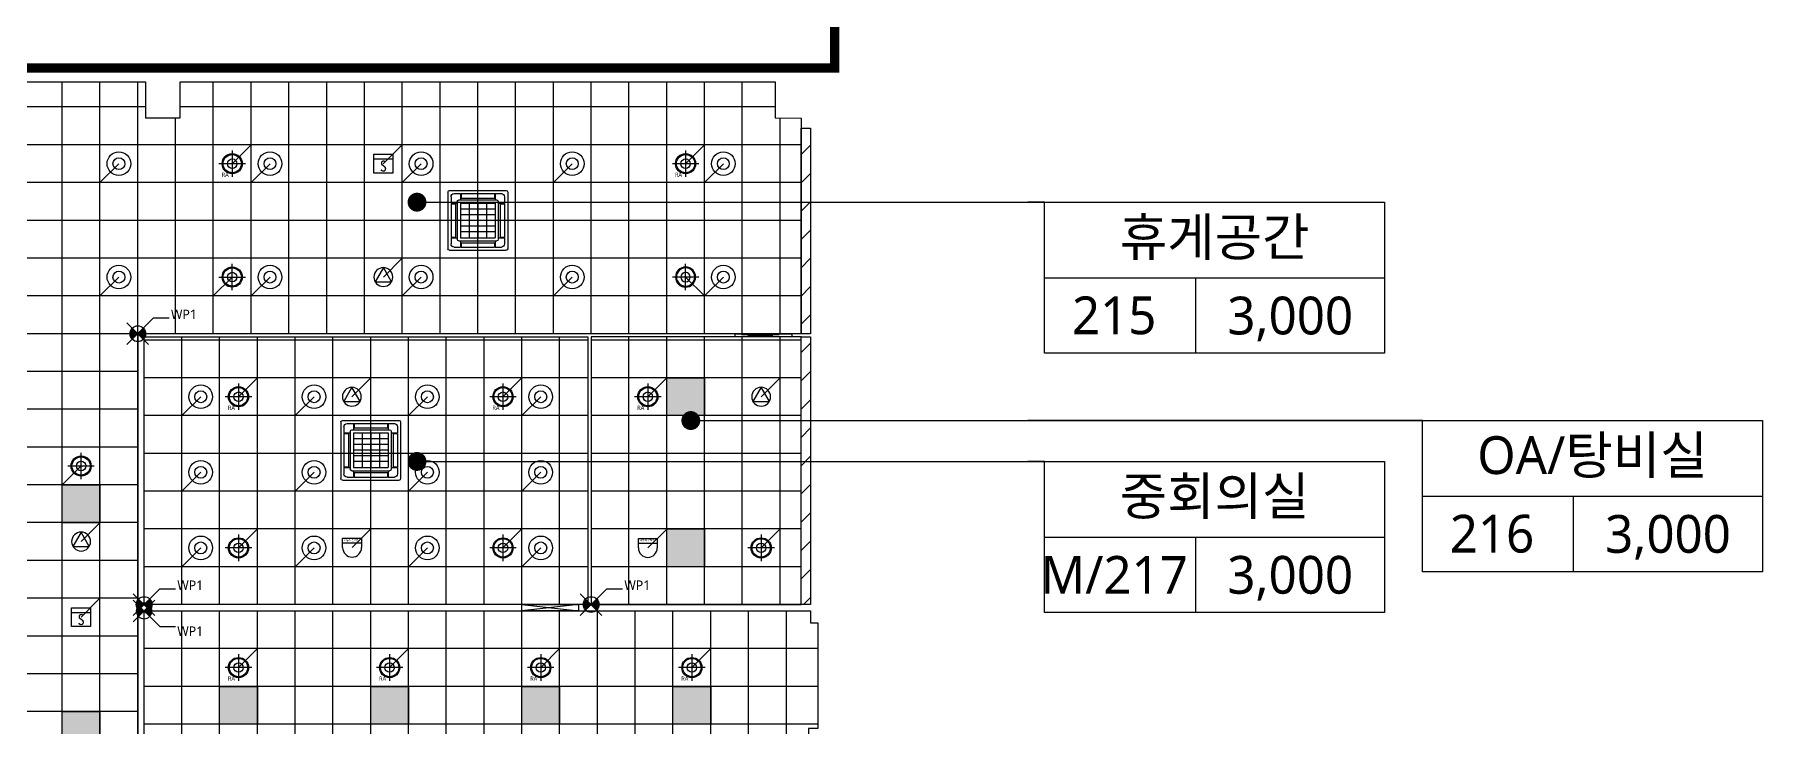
# Model space of a CAD drawing. Header units: millimetres. Extents: x 11242 to 497835, y 4200 to 105100.
# Drawn here: x 268661 to 296102, y 62965 to 73950 of the extents above; entities that cross this region are included whole.
import ezdxf
from ezdxf.enums import TextEntityAlignment as Align
from ezdxf.xclip import XClip

# ---------------------------------------------------------------- set-up
doc = ezdxf.new("R2010")
doc.units = ezdxf.units.MM
doc.header["$LTSCALE"] = 200
doc.header["$XCLIPFRAME"] = 0
doc.linetypes.add('CONTINOUS', pattern=[0])
doc.linetypes.add('PHANTOM', pattern=[2.5, 1.25, -0.25, 0.25, -0.25, 0.25, -0.25])
for name, color, linetype in [('# LIGHT - LED', 6, 'Continuous'), ('# 냉난방설비', 4, 'Continuous'), ('# 방송설비', 7, 'Continuous'), ('# 커텐박스', 1, 'CONTINOUS'), ('# 화재탐지설비', 7, 'Continuous'), ('# 환기(RA)', 2, 'Continuous'), ('# 환기(SA)', 3, 'Continuous'), ('CEIL-7', 7, 'Continuous'), ('CEIL-암면흡음텍스', 251, 'Continuous'), ('SECT', 2, 'Continuous'), ('sol254', 254, 'Continuous'), ('SYM', 6, 'Continuous'), ('SYM-LEAD', 6, 'Continuous'), ('SYMBOL', 2, 'Continuous'), ('TEXT-NOTE', 6, 'Continuous'), ('도어표현', 4, 'Continuous')]:
    doc.layers.add(name, color=color, linetype=linetype)
doc.layers.add('Defpoint', color=137, linetype='Continuous', plot=False)
doc.styles.add('$0$스타일1', font='malgun.ttf')
doc.styles.add('1', font='DotumChe.ttf')
doc.styles.get("Standard").update_dxf_attribs({"font": 'malgun.ttf'})
doc.styles.add('맑은고딕', font='malgun.ttf')
doc.styles.add('스타일1', font='malgun.ttf')
doc.linetypes.add('WIREMESH2', pattern='A,5,-0.25,["X",Standard,S=1,R=0,X=-0.32,Y=-0.5],-0.25', length=5.5)
doc.dimstyles.new('DIM-QD 1', dxfattribs={"dimtxt": 3, "dimasz": 1.5, "dimexe": 1, "dimexo": 0, "dimgap": 1, "dimtad": 1, "dimdec": 3, "dimdsep": 46, "dimlunit": 6, "dimtxsty": '$0$스타일1', "dimblk1": 'ARCHTICK', "dimblk2": 'ARCHTICK', "dimsah": 1, "dimcen": 0, "dimclrd": 256, "dimclre": 256, "dimclrt": 3, "dimazin": 2, "dimtfac": 1, "dimtdec": 3, "dimtix": 1, "dimtmove": 2, "dimatfit": 3, "dimldrblk": 'ARCHTICK', "dimfxl": 1, "dimtolj": 1, "dimtzin": 0, "dimarcsym": 0})

# ---------------------------------------------------------------- blocks, each defined once
blk = doc.blocks.new('C24')
at = {"layer": '# LIGHT - LED', "linetype": 'Continuous'}
for radius in [125, 63]:
    blk.add_circle((-200, -200), radius, dxfattribs=at)
at = {"layer": 'Defpoint'}
blk.add_line((0, 0), (-200, -200), dxfattribs=at)
blk = doc.blocks.new('zw$F231')
at = {"layer": 'sol254'}
blk.add_hatch(color=256, dxfattribs=at).paths.add_polyline_path([(-300, 300), (-300, -300), (300, -300), (300, 300)])
at = {"layer": '# LIGHT - LED'}
blk.add_lwpolyline([(-300, 300), (300, 300), (300, -300), (-300, -300)], close=True, dxfattribs=at)
blk = doc.blocks.new('조명설비')
at = {"layer": '# LIGHT - LED', "xscale": 1.5, "yscale": 1.5, "zscale": 1.5, "rotation": 180}
for p in [(269700, -47200), (272100, -47200), (274500, -47200), (276900, -47200), (279300, -47200), (269700, -49000), (272100, -49000), (274500, -49000), (276900, -49000), (279300, -49000), (271000, -50900), (272800, -50900), (274600, -50900), (276400, -50900), (271000, -52100), (272800, -52100), (274600, -52100), (276400, -52100), (271000, -53300), (272800, -53300), (274600, -53300), (276400, -53300)]:
    blk.add_blockref('C24', p, dxfattribs=at)
at = {"layer": '# LIGHT - LED'}
for p in [(279000, -50600), (269400, -52300), (279000, -53000), (271900, -55500), (274300, -55500), (276700, -55500), (279100, -55500), (269400, -55900)]:
    blk.add_blockref('zw$F231', p, dxfattribs=at)
blk = doc.blocks.new('FF1')
at = {"layer": '# 화재탐지설비'}
blk.add_line((-1.5, 0.75), (1.5, 0.75), dxfattribs=at)
blk.add_lwpolyline([(-1.5, 0), (-1.5, 1.5), (1.5, 1.5), (1.5, 0)], dxfattribs=at)
blk.add_arc((0, 0), 1.5, 180, 0, dxfattribs=at)
at = {"layer": 'Defpoint'}
blk.add_line((3, 3), (0, 0), dxfattribs=at)
at = {"layer": 'Defpoint', "insert": (-1.31, 1.35), "char_height": 0.3, "attachment_point": 1, "style": '맑은고딕'}
blk.add_mtext_dynamic_manual_height_columns('차동식 감지기', width=2.6761, gutter_width=12.5, heights=[0], dxfattribs=at)
blk = doc.blocks.new('FF3')
at = {"layer": '# 화재탐지설비'}
blk.add_line((-1.5, 0.75), (1.5, 0.75), dxfattribs=at)
blk.add_lwpolyline([(-1.5, 1.5), (1.5, 1.5), (1.5, -1.5), (-1.5, -1.5), (-1.5, 1.5)], dxfattribs=at)
at = {"layer": 'Defpoint'}
blk.add_line((3, 3), (0, 0), dxfattribs=at)
at = {"layer": 'SYMBOL', "color": 1, "style": '1'}
blk.add_text('S', height=1.75, dxfattribs=at).set_placement((0, -0.375), align=Align.MIDDLE)
blk = doc.blocks.new('자동화재탐지설비')
at = {"layer": '# 화재탐지설비', "xscale": 100, "yscale": 100, "zscale": 100}
for name, p in [('FF3', (274033, -47067)), ('FF1', (273537, -53163)), ('FF1', (278233, -53167)), ('FF3', (269233, -54267))]:
    blk.add_blockref(name, p, dxfattribs=at)
blk = doc.blocks.new('A$C1A5F2745')
at = {"color": 0}
for p, q in [((0, 925), (0, 25)), ((925, 950), (25, 950)), ((50, 850), (50, 750)), ((200, 900), (100, 900)), ((200, 900), (200, 800)), ((740, 900), (210, 900)), ((210, 900), (210, 830)), ((740, 830), (210, 830)), ((740, 900), (740, 830)), ((750, 900), (750, 800)), ((850, 900), (750, 900)), ((900, 850), (900, 750)), ((950, 925), (950, 25)), ((150, 750), (50, 750)), ((50, 740), (50, 210)), ((120, 740), (50, 740)), ((120, 740), (120, 210)), ((150, 775), (150, 175)), ((775, 800), (175, 800)), ((750, 750), (200, 750)), ((200, 750), (200, 200)), ((200, 655), (750, 655)), ((200, 565), (750, 565)), ((337, 750), (337, 200)), ((475, 750), (475, 200)), ((612, 750), (612, 200)), ((750, 750), (750, 200)), ((800, 775), (800, 175)), ((900, 750), (800, 750)), ((830, 740), (830, 210)), ((900, 740), (830, 740)), ((900, 740), (900, 210)), ((200, 475), (750, 475)), ((200, 385), (750, 385)), ((200, 295), (750, 295)), ((120, 210), (50, 210)), ((150, 200), (50, 200)), ((50, 200), (50, 100)), ((200, 50), (100, 50)), ((775, 150), (175, 150)), ((750, 200), (200, 200)), ((200, 150), (200, 50)), ((740, 120), (210, 120)), ((210, 120), (210, 50)), ((740, 50), (210, 50)), ((740, 120), (740, 50)), ((750, 150), (750, 50)), ((850, 50), (750, 50)), ((900, 200), (800, 200)), ((900, 210), (830, 210)), ((900, 200), (900, 100)), ((925, 0), (25, 0))]:
    blk.add_line(p, q, dxfattribs=at)
for centre, radius, start, end in [((25, 925), 25, 90, 180), ((100, 850), 50, 90, 180), ((850, 850), 50, 0, 90), ((925, 925), 25, 0, 90), ((175, 775), 25, 90, 180), ((775, 775), 25, 0, 90), ((25, 25), 25, 180, 270), ((100, 100), 50, 180, 270), ((175, 175), 25, 180, 270), ((775, 175), 25, 270, 0), ((850, 100), 50, 270, 0), ((925, 25), 25, 270, 0)]:
    blk.add_arc(centre, radius, start, end, dxfattribs=at)
blk = doc.blocks.new('냉난방설비')
at = {"layer": '# 냉난방설비', "color": 8, "xscale": -1}
for p in [(276175, -48275), (274475, -51925)]:
    blk.add_blockref('A$C1A5F2745', p, dxfattribs=at)
blk = doc.blocks.new('SA')
at = {"color": 1}
for p, q in [((210, 420), (210, 0)), ((420, 210), (0, 210))]:
    blk.add_line(p, q, dxfattribs=at)
at = {"color": 0}
for radius in [160, 145, 75]:
    blk.add_circle((210, 210), radius, dxfattribs=at)
at = {"layer": 'Defpoint'}
blk.add_line((210, 210), (510, 510), dxfattribs=at)
blk = doc.blocks.new('RA')
at = {"color": 1}
for p, q in [((210, 420), (210, 0)), ((420, 210), (0, 210))]:
    blk.add_line(p, q, dxfattribs=at)
at = {"color": 0}
for radius in [160, 145, 75]:
    blk.add_circle((210, 210), radius, dxfattribs=at)
at = {"layer": 'Defpoint'}
blk.add_line((210, 210), (510, 510), dxfattribs=at)
at = {"layer": 'Defpoint', "insert": (154, 68), "char_height": 67.2, "attachment_point": 3, "style": '맑은고딕'}
blk.add_mtext_dynamic_manual_height_columns('RA', width=241.16, gutter_width=16.8, heights=[0], dxfattribs=at)
blk = doc.blocks.new('환기설비')
at = {"layer": '# 환기(RA)'}
for p in [(271590, -47110), (278790, -47110), (271690, -50810), (275890, -50810), (278190, -50810), (271690, -55110), (274090, -55110), (276490, -55110), (278890, -55110)]:
    blk.add_blockref('RA', p, dxfattribs=at)
at = {"layer": '# 환기(SA)', "rotation": 180}
for p in [(272010, -48490), (269610, -51490)]:
    blk.add_blockref('SA', p, dxfattribs=at)
at = {"layer": '# 환기(SA)', "xscale": -1, "rotation": 180}
blk.add_blockref('SA', (278790, -48490), dxfattribs=at)
at = {"layer": '# 환기(SA)'}
for p in [(271690, -53210), (275890, -53210), (279990, -53210)]:
    blk.add_blockref('SA', p, dxfattribs=at)
blk = doc.blocks.new('TT22')
at = {"layer": '# 방송설비'}
blk.add_lwpolyline([(65, -38), (-65, -38), (0, 75), (65, -38)], close=True, dxfattribs=at)
blk.add_circle((0, 0), 75, dxfattribs=at)
at = {"layer": 'Defpoint'}
blk.add_line((-150, 150), (0, 0), dxfattribs=at)
blk = doc.blocks.new('A$Caf2ad70f')
at = {"layer": 'SYM', "xscale": -2, "yscale": 2, "zscale": 2}
for p in [(274200, -48700), (273700, -50600), (280200, -50600), (269400, -52900)]:
    blk.add_blockref('TT22', p, dxfattribs=at)
blk = doc.blocks.new('C-6x6_1f')
for p, q in [((-56347, -303023), (-56347, -292223)), ((-49147, -292223), (-56347, -292223)), ((-55747, -303023), (-55747, -292223)), ((-55147, -303023), (-55147, -292223)), ((-54547, -303023), (-54547, -292223)), ((-53947, -303023), (-53947, -292223)), ((-53347, -303023), (-53347, -292223)), ((-52747, -303023), (-52747, -292223)), ((-52147, -303023), (-52147, -292223)), ((-51547, -303023), (-51547, -292223)), ((-50947, -303023), (-50947, -292223)), ((-50347, -303023), (-50347, -292223)), ((-49747, -303023), (-49747, -292223)), ((-49147, -303023), (-49147, -292223)), ((-41947, -292223), (-49147, -292223)), ((-48547, -303023), (-48547, -292223)), ((-47947, -303023), (-47947, -292223)), ((-47347, -303023), (-47347, -292223)), ((-46747, -303023), (-46747, -292223)), ((-46147, -303023), (-46147, -292223)), ((-45547, -303023), (-45547, -292223)), ((-44947, -303023), (-44947, -292223)), ((-44347, -303023), (-44347, -292223)), ((-43747, -303023), (-43747, -292223)), ((-43147, -303023), (-43147, -292223)), ((-42547, -303023), (-42547, -292223)), ((-41947, -303023), (-41947, -292223)), ((-34747, -292223), (-41947, -292223)), ((-41947, -303023), (-41947, -292223)), ((-41347, -303023), (-41347, -292223)), ((-40747, -303023), (-40747, -292223)), ((-40147, -303023), (-40147, -292223)), ((-39547, -303023), (-39547, -292223)), ((-38947, -303023), (-38947, -292223)), ((-38347, -303023), (-38347, -292223)), ((-37747, -303023), (-37747, -292223)), ((-37147, -303023), (-37147, -292223)), ((-36547, -303023), (-36547, -292223)), ((-35947, -303023), (-35947, -292223)), ((-35347, -303023), (-35347, -292223)), ((-27547, -292223), (-34747, -292223)), ((-34747, -303023), (-34747, -292223)), ((-34147, -303023), (-34147, -292223)), ((-33547, -303023), (-33547, -292223)), ((-32947, -303023), (-32947, -292223)), ((-32347, -303023), (-32347, -292223)), ((-31747, -303023), (-31747, -292223)), ((-31147, -303023), (-31147, -292223)), ((-30547, -303023), (-30547, -292223)), ((-29947, -303023), (-29947, -292223)), ((-29347, -303023), (-29347, -292223)), ((-28747, -303023), (-28747, -292223)), ((-28147, -303023), (-28147, -292223)), ((-27547, -303023), (-27547, -292223)), ((-49147, -292823), (-56347, -292823)), ((-41947, -292823), (-49147, -292823)), ((-34747, -292823), (-41947, -292823)), ((-27547, -292823), (-34747, -292823)), ((-49147, -293423), (-56347, -293423)), ((-41947, -293423), (-49147, -293423)), ((-34747, -293423), (-41947, -293423)), ((-27547, -293423), (-34747, -293423)), ((-49147, -294023), (-56347, -294023)), ((-41947, -294023), (-49147, -294023)), ((-34747, -294023), (-41947, -294023)), ((-27547, -294023), (-34747, -294023)), ((-49147, -294623), (-56347, -294623)), ((-41947, -294623), (-49147, -294623)), ((-34747, -294623), (-41947, -294623)), ((-27547, -294623), (-34747, -294623)), ((-49147, -295223), (-56347, -295223)), ((-41947, -295223), (-49147, -295223)), ((-34747, -295223), (-41947, -295223)), ((-27547, -295223), (-34747, -295223)), ((-49147, -295823), (-56347, -295823)), ((-41947, -295823), (-49147, -295823)), ((-34747, -295823), (-41947, -295823)), ((-27547, -295823), (-34747, -295823)), ((-49147, -296423), (-56347, -296423)), ((-41947, -296423), (-49147, -296423)), ((-34747, -296423), (-41947, -296423)), ((-27547, -296423), (-34747, -296423)), ((-49147, -297023), (-56347, -297023)), ((-41947, -297023), (-49147, -297023)), ((-34747, -297023), (-41947, -297023)), ((-27547, -297023), (-34747, -297023)), ((-49147, -297623), (-56347, -297623)), ((-41947, -297623), (-49147, -297623)), ((-34747, -297623), (-41947, -297623)), ((-27547, -297623), (-34747, -297623)), ((-49147, -298223), (-56347, -298223)), ((-41947, -298223), (-49147, -298223)), ((-34747, -298223), (-41947, -298223)), ((-27547, -298223), (-34747, -298223)), ((-49147, -298823), (-56347, -298823)), ((-41947, -298823), (-49147, -298823)), ((-34747, -298823), (-41947, -298823)), ((-27547, -298823), (-34747, -298823)), ((-49147, -299423), (-56347, -299423)), ((-41947, -299423), (-49147, -299423)), ((-34747, -299423), (-41947, -299423)), ((-27547, -299423), (-34747, -299423)), ((-49147, -300023), (-56347, -300023)), ((-41947, -300023), (-49147, -300023)), ((-34747, -300023), (-41947, -300023)), ((-27547, -300023), (-34747, -300023)), ((-49147, -300623), (-56347, -300623)), ((-41947, -300623), (-49147, -300623)), ((-34747, -300623), (-41947, -300623)), ((-27547, -300623), (-34747, -300623)), ((-49147, -301223), (-56347, -301223)), ((-41947, -301223), (-49147, -301223)), ((-34747, -301223), (-41947, -301223)), ((-27547, -301223), (-34747, -301223)), ((-49147, -301823), (-56347, -301823)), ((-41947, -301823), (-49147, -301823)), ((-34747, -301823), (-41947, -301823)), ((-27547, -301823), (-34747, -301823)), ((-49147, -302423), (-56347, -302423)), ((-41947, -302423), (-49147, -302423)), ((-34747, -302423), (-41947, -302423)), ((-27547, -302423), (-34747, -302423)), ((-49147, -303023), (-56347, -303023)), ((-56347, -324623), (-56347, -303023)), ((-49147, -303023), (-56347, -303023)), ((-55747, -324623), (-55747, -303023)), ((-55147, -324623), (-55147, -303023)), ((-54547, -324623), (-54547, -303023)), ((-53947, -324623), (-53947, -303023)), ((-53347, -324623), (-53347, -303023)), ((-52747, -324623), (-52747, -303023)), ((-52147, -324623), (-52147, -303023)), ((-51547, -324623), (-51547, -303023)), ((-50947, -324623), (-50947, -303023)), ((-50347, -324623), (-50347, -303023)), ((-49747, -324623), (-49747, -303023)), ((-49147, -324623), (-49147, -303023)), ((-41947, -303023), (-49147, -303023)), ((-41947, -303023), (-49147, -303023)), ((-48547, -324623), (-48547, -303023)), ((-47947, -324623), (-47947, -303023)), ((-47347, -324623), (-47347, -303023)), ((-46747, -324623), (-46747, -303023)), ((-46147, -324623), (-46147, -303023)), ((-45547, -324623), (-45547, -303023)), ((-44947, -324623), (-44947, -303023)), ((-44347, -324623), (-44347, -303023)), ((-43747, -324623), (-43747, -303023)), ((-43147, -324623), (-43147, -303023)), ((-42547, -324623), (-42547, -303023)), ((-41947, -324623), (-41947, -303023)), ((-34747, -303023), (-41947, -303023)), ((-34747, -303023), (-41947, -303023)), ((-41947, -324623), (-41947, -303023)), ((-41347, -324623), (-41347, -303023)), ((-40747, -324623), (-40747, -303023)), ((-40147, -324623), (-40147, -303023)), ((-39547, -324623), (-39547, -303023)), ((-38947, -324623), (-38947, -303023)), ((-38347, -324623), (-38347, -303023)), ((-37747, -324623), (-37747, -303023)), ((-37147, -324623), (-37147, -303023)), ((-36547, -324623), (-36547, -303023)), ((-35947, -324623), (-35947, -303023)), ((-35347, -324623), (-35347, -303023)), ((-34747, -324623), (-34747, -303023)), ((-27547, -303023), (-34747, -303023)), ((-27547, -303023), (-34747, -303023)), ((-34147, -324623), (-34147, -303023)), ((-33547, -324623), (-33547, -303023)), ((-32947, -324623), (-32947, -303023)), ((-32347, -324623), (-32347, -303023)), ((-31747, -324623), (-31747, -303023)), ((-31147, -324623), (-31147, -303023)), ((-30547, -324623), (-30547, -303023)), ((-29947, -324623), (-29947, -303023)), ((-29347, -324623), (-29347, -303023)), ((-28747, -324623), (-28747, -303023)), ((-28147, -324623), (-28147, -303023)), ((-27547, -324623), (-27547, -303023)), ((-49147, -303623), (-56347, -303623)), ((-41947, -303623), (-49147, -303623)), ((-34747, -303623), (-41947, -303623)), ((-27547, -303623), (-34747, -303623)), ((-49147, -304223), (-56347, -304223)), ((-41947, -304223), (-49147, -304223)), ((-34747, -304223), (-41947, -304223)), ((-27547, -304223), (-34747, -304223)), ((-49147, -304823), (-56347, -304823)), ((-41947, -304823), (-49147, -304823)), ((-34747, -304823), (-41947, -304823)), ((-27547, -304823), (-34747, -304823)), ((-49147, -305423), (-56347, -305423)), ((-41947, -305423), (-49147, -305423)), ((-34747, -305423), (-41947, -305423)), ((-27547, -305423), (-34747, -305423)), ((-49147, -306023), (-56347, -306023)), ((-41947, -306023), (-49147, -306023)), ((-34747, -306023), (-41947, -306023)), ((-27547, -306023), (-34747, -306023)), ((-49147, -306623), (-56347, -306623)), ((-41947, -306623), (-49147, -306623)), ((-34747, -306623), (-41947, -306623)), ((-27547, -306623), (-34747, -306623)), ((-49147, -307223), (-56347, -307223)), ((-41947, -307223), (-49147, -307223)), ((-34747, -307223), (-41947, -307223)), ((-27547, -307223), (-34747, -307223)), ((-49147, -307823), (-56347, -307823)), ((-41947, -307823), (-49147, -307823)), ((-34747, -307823), (-41947, -307823)), ((-27547, -307823), (-34747, -307823)), ((-49147, -308423), (-56347, -308423)), ((-41947, -308423), (-49147, -308423)), ((-34747, -308423), (-41947, -308423)), ((-27547, -308423), (-34747, -308423)), ((-49147, -309023), (-56347, -309023)), ((-41947, -309023), (-49147, -309023)), ((-34747, -309023), (-41947, -309023)), ((-27547, -309023), (-34747, -309023)), ((-49147, -309623), (-56347, -309623)), ((-41947, -309623), (-49147, -309623)), ((-34747, -309623), (-41947, -309623)), ((-27547, -309623), (-34747, -309623)), ((-49147, -310223), (-56347, -310223)), ((-41947, -310223), (-49147, -310223)), ((-34747, -310223), (-41947, -310223)), ((-27547, -310223), (-34747, -310223)), ((-49147, -310823), (-56347, -310823)), ((-41947, -310823), (-49147, -310823)), ((-34747, -310823), (-41947, -310823)), ((-27547, -310823), (-34747, -310823)), ((-49147, -311423), (-56347, -311423)), ((-41947, -311423), (-49147, -311423)), ((-34747, -311423), (-41947, -311423)), ((-27547, -311423), (-34747, -311423)), ((-49147, -312023), (-56347, -312023)), ((-41947, -312023), (-49147, -312023)), ((-34747, -312023), (-41947, -312023)), ((-27547, -312023), (-34747, -312023)), ((-49147, -312623), (-56347, -312623)), ((-41947, -312623), (-49147, -312623)), ((-34747, -312623), (-41947, -312623)), ((-27547, -312623), (-34747, -312623)), ((-49147, -313223), (-56347, -313223)), ((-41947, -313223), (-49147, -313223)), ((-34747, -313223), (-41947, -313223)), ((-27547, -313223), (-34747, -313223)), ((-49147, -313823), (-56347, -313823)), ((-41947, -313823), (-49147, -313823)), ((-34747, -313823), (-41947, -313823)), ((-27547, -313823), (-34747, -313823)), ((-49147, -314423), (-56347, -314423)), ((-41947, -314423), (-49147, -314423)), ((-34747, -314423), (-41947, -314423)), ((-27547, -314423), (-34747, -314423)), ((-49147, -315023), (-56347, -315023)), ((-41947, -315023), (-49147, -315023)), ((-34747, -315023), (-41947, -315023)), ((-27547, -315023), (-34747, -315023)), ((-49147, -315623), (-56347, -315623)), ((-41947, -315623), (-49147, -315623)), ((-34747, -315623), (-41947, -315623)), ((-27547, -315623), (-34747, -315623)), ((-49147, -316223), (-56347, -316223)), ((-41947, -316223), (-49147, -316223)), ((-34747, -316223), (-41947, -316223)), ((-27547, -316223), (-34747, -316223)), ((-49147, -316823), (-56347, -316823)), ((-41947, -316823), (-49147, -316823)), ((-34747, -316823), (-41947, -316823)), ((-27547, -316823), (-34747, -316823)), ((-49147, -317423), (-56347, -317423)), ((-41947, -317423), (-49147, -317423)), ((-34747, -317423), (-41947, -317423)), ((-27547, -317423), (-34747, -317423)), ((-49147, -318023), (-56347, -318023)), ((-41947, -318023), (-49147, -318023)), ((-34747, -318023), (-41947, -318023)), ((-27547, -318023), (-34747, -318023)), ((-49147, -318623), (-56347, -318623)), ((-41947, -318623), (-49147, -318623)), ((-34747, -318623), (-41947, -318623)), ((-27547, -318623), (-34747, -318623)), ((-49147, -319223), (-56347, -319223)), ((-41947, -319223), (-49147, -319223)), ((-34747, -319223), (-41947, -319223)), ((-27547, -319223), (-34747, -319223)), ((-49147, -319823), (-56347, -319823)), ((-41947, -319823), (-49147, -319823)), ((-34747, -319823), (-41947, -319823)), ((-27547, -319823), (-34747, -319823)), ((-49147, -320423), (-56347, -320423)), ((-41947, -320423), (-49147, -320423)), ((-34747, -320423), (-41947, -320423)), ((-27547, -320423), (-34747, -320423)), ((-49147, -321023), (-56347, -321023)), ((-41947, -321023), (-49147, -321023)), ((-34747, -321023), (-41947, -321023)), ((-27547, -321023), (-34747, -321023)), ((-49147, -321623), (-56347, -321623)), ((-41947, -321623), (-49147, -321623)), ((-34747, -321623), (-41947, -321623)), ((-27547, -321623), (-34747, -321623)), ((-49147, -322223), (-56347, -322223)), ((-41947, -322223), (-49147, -322223)), ((-34747, -322223), (-41947, -322223)), ((-27547, -322223), (-34747, -322223)), ((-49147, -322823), (-56347, -322823)), ((-41947, -322823), (-49147, -322823)), ((-34747, -322823), (-41947, -322823)), ((-27547, -322823), (-34747, -322823)), ((-49147, -323423), (-56347, -323423)), ((-41947, -323423), (-49147, -323423)), ((-34747, -323423), (-41947, -323423)), ((-27547, -323423), (-34747, -323423)), ((-49147, -324023), (-56347, -324023)), ((-41947, -324023), (-49147, -324023)), ((-34747, -324023), (-41947, -324023)), ((-27547, -324023), (-34747, -324023)), ((-49147, -324623), (-56347, -324623)), ((-41947, -324623), (-49147, -324623)), ((-34747, -324623), (-41947, -324623)), ((-27547, -324623), (-34747, -324623))]:
    blk.add_line(p, q)
blk = doc.blocks.new('WP21')
at = {"layer": 'SYM'}
h = blk.add_hatch(color=6, dxfattribs=at)
edge = h.paths.add_edge_path()
edge.add_ellipse((0, 0), major_axis=(0, 2.5), ratio=1, start_angle=405, end_angle=495)
edge.add_line((-1.77, -1.77), (0, 0))
edge.add_line((0, 0), (-1.77, 1.77))
edge = h.paths.add_edge_path()
edge.add_ellipse((0, 0), major_axis=(0, 2.5), ratio=1, start_angle=225, end_angle=315)
edge.add_line((1.77, 1.77), (0, 0))
edge.add_line((0, 0), (1.77, -1.77))
at = {"layer": 'SYM', "color": 6}
for p, q in [((-3.44, -3.44), (5, 5)), ((-3.44, 3.44), (3.44, -3.44)), ((5, 5), (10, 5))]:
    blk.add_line(p, q, dxfattribs=at)
blk.add_ellipse((0, 0), major_axis=(0, 2.5), ratio=1, start_param=5.497787, end_param=11.780972, dxfattribs=at)
at = {"layer": 'SYM', "color": 3, "linetype": 'WIREMESH2', "style": '스타일1'}
blk.add_attdef('WP', text='', height=3, dxfattribs=at).set_placement((10.55, 5), align=Align.MIDDLE_LEFT)
blk = doc.blocks.new('_ARCHTICK')
at = {"color": 0, "linetype": 'ByBlock', "const_width": 0.15}
blk.add_lwpolyline([(-0.5, -0.5), (0.5, 0.5)], dxfattribs=at)
blk = doc.blocks.new('room')
at = {"layer": 'TEXT-NOTE'}
for p, q in [((0, 0), (0, 12)), ((0, 12), (27, 12)), ((27, 12), (27, 0)), ((0, 6), (27, 6)), ((12, 0), (12, 6)), ((27, 0), (0, 0))]:
    blk.add_line(p, q, dxfattribs=at)
at = {"layer": 'TEXT-NOTE', "color": 3, "style": '스타일1'}
for tag, p in [('실명', (13.5, 9.28)), ('101', (5.53, 3.02)), ('2400', (19.5, 3))]:
    blk.add_attdef(tag, text='', height=3, dxfattribs=at).set_placement(p, align=Align.MIDDLE)

msp = doc.modelspace()

# ---------------------------------------------------------------- linework, layer by layer
at = {"layer": 'SECT', "linetype": 'PHANTOM'}
msp.add_lwpolyline([(281368.8, 73418.5, 150, 150, 0), (259212.6, 73418.5, 150, 150, 0), (259212.6, 72618.9, 150, 150, 0), (244643.8, 72618.9, 150, 150, 0), (244643.8, 86218.9, 150, 150, 0), (281368.8, 86218.9, 150, 150, 0)], format="xyseb", close=True, dxfattribs=at)
at = {"layer": '도어표현'}
for p, q in [((280685, 69200), (279785, 69150)), ((279785, 69200), (280685, 69150)), ((277301.9, 64900), (276401.9, 64800)), ((276401.9, 64900), (277301.9, 64800))]:
    msp.add_line(p, q, dxfattribs=at)
for points in [[(279785, 69200), (280685, 69200), (280685, 69150), (279785, 69150)], [(276401.9, 64900), (277301.9, 64900), (277301.9, 64800), (276401.9, 64800)]]:
    msp.add_lwpolyline(points, close=True, dxfattribs=at)

# ---------------------------------------------------------------- next in the draw order: block references
msp.add_blockref('조명설비', (0, 118800))

# ---------------------------------------------------------------- next in the draw order: hatches: boundary and pattern name
at = {"layer": '# 커텐박스'}
h = msp.add_hatch(dxfattribs=at)
h.set_pattern_fill('ANSI31', color=9, scale=100)
h.paths.add_polyline_path([(280985, 72465), (280835, 72465), (280835, 69200), (280985, 69200)])
h = msp.add_hatch(dxfattribs=at)
h.set_pattern_fill('ANSI31', color=9, scale=100)
h.paths.add_polyline_path([(280985, 69150), (280835, 69150), (280835, 64900), (280985, 64900)])

# ---------------------------------------------------------------- next in the draw order: linework, layer by layer
for points in [[(280835, 72465), (280985, 72465), (280985, 69200), (280835, 69200)], [(280835, 69150), (280985, 69150), (280985, 64900), (280835, 64900)]]:
    msp.add_lwpolyline(points, close=True, dxfattribs=at)
msp.add_lwpolyline([(280950, 56177.5), (280425, 56177.5), (280425, 55625), (280950, 55625), (280950, 49425), (270400, 49425), (270400, 64800), (280985, 64800), (280985, 64610), (281100, 64610), (281100, 62930), (280950, 62930), (280950, 56177.5)])
at = {"layer": 'CEIL-7'}
msp.add_lwpolyline([(268200.4, 73200.2), (270425, 73200), (270425, 72625.3), (270975, 72625.3), (270975, 73200), (280425, 73200), (280425, 72625.4), (280835, 72625.1), (280835, 72465.3), (280835, 72465.3), (280835, 69200.3), (270300, 69200.3), (270300, 45875.3)], dxfattribs=at)
for points in [[(270400, 69150), (277450, 69150), (277450, 64900), (270400, 64900)], [(277500, 64900), (280835, 64900), (280835, 69150), (277500, 69150)]]:
    msp.add_lwpolyline(points, close=True, dxfattribs=at)

# ---------------------------------------------------------------- next in the draw order: block references
for name, p in [('환기설비', (0, 118800)), ('자동화재탐지설비', (166.7, 118966.7)), ('A$Caf2ad70f', (0, 118800)), ('냉난방설비', (0, 118800))]:
    msp.add_blockref(name, p)
at = {"layer": 'CEIL-암면흡음텍스'}
ref = msp.add_blockref('C-6x6_1f', (312847, 365623.4), dxfattribs=at)
XClip(ref).set_block_clipping_path([(-44646.9790898738, -322658.1999318774), (-44646.9790898737, -305548.1999180664), (-47046.9790898737, -305548.1999180664), (-47046.9790898736, -305973.1999180662), (-48296.9790898722, -305973.1999180663), (-48296.9790898722, -303548.1999180664), (-45296.9790898737, -303548.1999180664), (-45296.9790898737, -304048.1999180681), (-44646.9790898737, -304048.1999180681), (-44646.5353875862, -292423.1999679231), (-42421.9790898737, -292423.4499304554), (-42421.9790898737, -292998.1999180662), (-41871.9790898737, -292998.1999180662), (-41871.9790898737, -292423.4499304554), (-32421.9790898737, -292423.4499304554), (-32421.9790898733, -292998.0749242609), (-32011.9790898744, -292998.3249118712), (-32011.9790898735, -293158.199893286), (-32011.9790898735, -296423.1999180665), (-42546.9791048045, -296423.1999180665), (-42546.9790898735, -319748.1999180674), (-31896.9790559213, -319748.1999180657), (-31896.9790397005, -322448.1999180666), (-32421.9790898735, -322448.1999180666), (-32421.9790898735, -322658.1999318774), (-35648.1669723085, -322658.1999318774), (-35648.1669723085, -322808.4499304545), (-39645.7912074402, -322808.4499304545), (-39645.7912074402, -322658.1999318774), (-41871.9790898737, -322658.1999318774), (-41871.9790898737, -322448.1999180666), (-42421.9790898737, -322448.1999180666), (-42421.9790898737, -322658.1999318774)])
ref = msp.add_blockref('C-6x6_1f', (306347, 361923.4), dxfattribs=at)
XClip(ref).set_block_clipping_path([(-35946.9791048046, -297023.4499304556), (-28896.9791048045, -292773.4499304554)])
ref = msp.add_blockref('C-6x6_1f', (314047, 361923.4), dxfattribs=at)
XClip(ref).set_block_clipping_path([(-36546.9791048045, -297023.4499304556), (-33211.9791048039, -292773.4499304554)])
ref = msp.add_blockref('C-6x6_1f', (310547, 357023.4), dxfattribs=at)
XClip(ref).set_block_clipping_path([(-29596.980351819, -300845.949930455), (-30121.9803949631, -300845.949930455), (-30121.9803949631, -301398.449930455), (-29596.980351819, -301398.449930455), (-29596.980351819, -307598.449930455), (-40146.9803949629, -307598.449930455), (-40146.980394963, -292223.4499304555), (-29561.9803518183, -292223.449960526), (-29561.9803021366, -292413.4499605259), (-29446.9803518191, -292413.4499304554), (-29446.9803518191, -294093.449930455), (-29596.9803518191, -294093.449930455)])
at = {"layer": 'SYM', "linetype": 'WIREMESH2'}
ref = msp.add_blockref('WP21', (270300, 69200.3), dxfattribs=dict(at, xscale=50, yscale=50, zscale=50))
ref.add_attrib('WP', 'WP1', dxfattribs={"color": 3, "linetype": 'WIREMESH2', "height": 150, "style": '스타일1'}).set_placement((270827.5, 69387.8), align=Align.BOTTOM_LEFT)
ref = msp.add_blockref('WP21', (270400, 64900), dxfattribs=dict(at, xscale=50, yscale=50, zscale=50))
ref.add_attrib('WP', 'WP1', dxfattribs={"color": 3, "linetype": 'WIREMESH2', "height": 150, "style": '스타일1'}).set_placement((270927.5, 65087.5), align=Align.BOTTOM_LEFT)
ref = msp.add_blockref('WP21', (277500, 64900), dxfattribs=dict(at, xscale=50, yscale=50, zscale=50))
ref.add_attrib('WP', 'WP1', dxfattribs={"color": 3, "linetype": 'WIREMESH2', "height": 150, "style": '스타일1'}).set_placement((278027.5, 65087.5), align=Align.BOTTOM_LEFT)
ref = msp.add_blockref('WP21', (270400, 64800), dxfattribs=dict(at, xscale=-50, yscale=50, zscale=50, rotation=179.9999951747675))
ref.add_attrib('WP', 'WP1', dxfattribs={"color": 3, "linetype": 'WIREMESH2', "height": 150, "rotation": 360, "style": '스타일1'}).set_placement((270927.5, 64358.3), align=Align.BOTTOM_LEFT)
at = {"layer": 'TEXT-NOTE'}
ref = msp.add_blockref('room', (284701.6, 68888.9), dxfattribs=dict(at, xscale=200, yscale=200, zscale=200))
ref.add_attrib('2400', '3,000', dxfattribs={"color": 3, "height": 600, "style": '스타일1'}).set_placement((288601.6, 69488.9), align=Align.MIDDLE_CENTER)
ref.add_attrib('101', '215', dxfattribs={"color": 3, "height": 600, "style": '스타일1'}).set_placement((285806.8, 69492.5), align=Align.MIDDLE)
ref.add_attrib('실명', '휴게공간', dxfattribs={"color": 3, "height": 600, "style": '스타일1'}).set_placement((287401.6, 70745.3), align=Align.MIDDLE)
ref = msp.add_blockref('room', (290701.6, 65421.6), dxfattribs=dict(at, xscale=200, yscale=200, zscale=200))
ref.add_attrib('2400', '3,000', dxfattribs={"color": 3, "height": 600, "style": '스타일1'}).set_placement((294601.6, 66021.6), align=Align.MIDDLE_CENTER)
ref.add_attrib('101', '216', dxfattribs={"color": 3, "height": 600, "style": '스타일1'}).set_placement((291806.8, 66025.2), align=Align.MIDDLE)
ref.add_attrib('실명', 'OA/탕비실', dxfattribs={"color": 3, "height": 600, "style": '스타일1'}).set_placement((293401.6, 67278), align=Align.MIDDLE)
ref = msp.add_blockref('room', (284701.6, 64772.1), dxfattribs=dict(at, xscale=200, yscale=200, zscale=200))
ref.add_attrib('2400', '3,000', dxfattribs={"color": 3, "height": 600, "style": '스타일1'}).set_placement((288601.6, 65372.1), align=Align.MIDDLE_CENTER)
ref.add_attrib('101', 'M/217', dxfattribs={"color": 3, "height": 600, "style": '스타일1'}).set_placement((285806.8, 65375.7), align=Align.MIDDLE)
ref.add_attrib('실명', '중회의실', dxfattribs={"color": 3, "height": 600, "style": '스타일1'}).set_placement((287401.6, 66628.6), align=Align.MIDDLE)

# ---------------------------------------------------------------- next in the draw order: leaders
at = {"layer": 'SYM-LEAD'}
for points in [[(274734.7, 71288.9), (284701.6, 71288.9), (284433.5, 71288.9)], [(279083, 67821.6), (290701.6, 67821.6), (284433.5, 67821.6)], [(274734.7, 67172.1), (284701.6, 67172.1), (284433.5, 67172.1)]]:
    msp.add_leader(points, dimstyle='DIM-QD 1', override={"dimscale": 200, "dimasz": 1.5, "dimtad": 0, "dimclrd": 6, "dimldrblk": 'DOT'}, dxfattribs=at)

doc.saveas('drawing.dxf')
